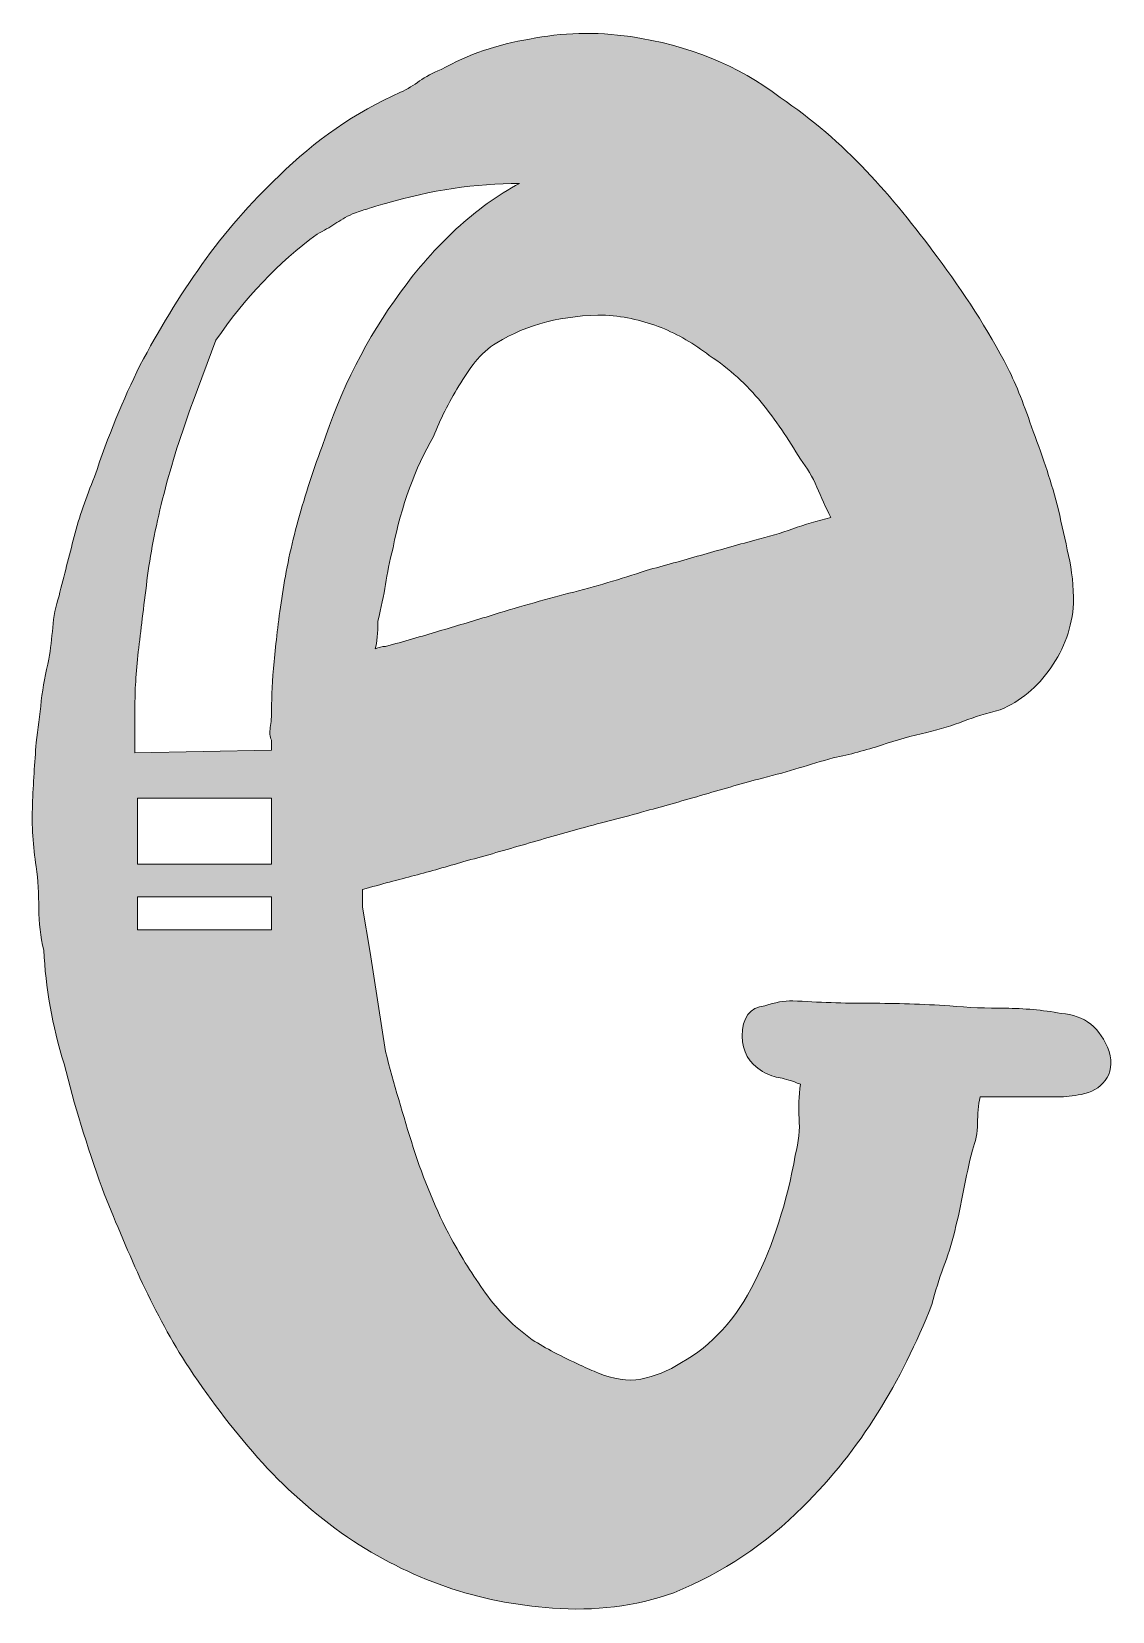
# Model space of a CAD drawing. Header units: inches. Extents: x 177 to 903, y -938 to -141.
# Drawn here: x 498.7 to 564, y -594.6 to -499.2 of the extents above; entities that cross this region are included whole.
import ezdxf

# ---------------------------------------------------------------- set-up
doc = ezdxf.new("R2010")
doc.units = ezdxf.units.IN
doc.header["$MEASUREMENT"] = 0
doc.layers.add('Layer 1', color=7, linetype='Continuous')

# ---------------------------------------------------------------- blocks, each defined once
blk = doc.blocks.new('block 3')
at = {"layer": 'Layer 1', "true_color": 0xffffff}
h = blk.add_hatch(color=7, dxfattribs=at)
h.dxf.hatch_style = 2
edge = h.paths.add_edge_path()
edge.add_spline(control_points=[(537.527, -593.512), (535.183, -594.326), (532.737, -594.633), (530.192, -594.429), (525.708, -594.124), (521.582, -592.696), (517.814, -590.15), (515.776, -588.722), (513.967, -587.118), (512.389, -585.337), (510.809, -583.552), (509.357, -581.643), (508.035, -579.605), (507.015, -577.976), (506.098, -576.269), (505.283, -574.488), (504.467, -572.706), (503.702, -570.896), (502.992, -569.063), (502.075, -566.516), (501.311, -564.019), (500.699, -561.573), (499.985, -559.231), (499.577, -556.939), (499.477, -554.698), (499.271, -553.884), (499.171, -553.043), (499.171, -552.177), (499.171, -551.312), (499.119, -550.471), (499.019, -549.654), (498.813, -548.432), (498.736, -547.185), (498.79, -545.911), (498.839, -544.639), (498.916, -543.39), (499.019, -542.166), (499.119, -541.352), (499.222, -540.511), (499.324, -539.645), (499.425, -538.781), (499.577, -537.94), (499.782, -537.124), (499.883, -536.512), (499.959, -535.877), (500.011, -535.213), (500.062, -534.553), (500.188, -533.916), (500.394, -533.304), (500.699, -532.08), (501.005, -530.886), (501.311, -529.712), (501.616, -528.543), (502.022, -527.343), (502.533, -526.121), (503.347, -523.676), (504.264, -521.437), (505.283, -519.397), (506.403, -517.259), (507.652, -515.221), (509.027, -513.285), (510.403, -511.35), (511.955, -509.567), (513.689, -507.936), (515.828, -505.797), (518.272, -504.115), (521.024, -502.894), (521.43, -502.69), (521.811, -502.461), (522.17, -502.206), (522.525, -501.954), (522.957, -501.724), (523.469, -501.519), (525.097, -500.602), (526.88, -499.99), (528.817, -499.685), (530.751, -499.279), (532.79, -499.227), (534.929, -499.532), (538.391, -500.042), (541.398, -501.264), (543.945, -503.199), (545.88, -504.525), (547.612, -506.003), (549.143, -507.631), (550.669, -509.262), (552.095, -510.993), (553.42, -512.826), (555.047, -514.965), (556.477, -517.208), (557.7, -519.551), (558.209, -520.57), (558.714, -521.842), (559.227, -523.371), (559.534, -524.187), (559.814, -524.975), (560.066, -525.739), (560.319, -526.504), (560.548, -527.294), (560.754, -528.108), (560.959, -529.025), (561.161, -529.942), (561.367, -530.858), (561.569, -531.775), (561.67, -532.744), (561.67, -533.762), (561.569, -535.19), (561.111, -536.489), (560.295, -537.658), (559.479, -538.831), (558.462, -539.672), (557.242, -540.179), (556.422, -540.385), (555.684, -540.614), (555.024, -540.867), (554.36, -541.123), (553.622, -541.352), (552.81, -541.554), (551.893, -541.76), (550.976, -542.015), (550.059, -542.32), (549.143, -542.625), (548.172, -542.881), (547.154, -543.083), (546.439, -543.289), (545.752, -543.491), (545.091, -543.695), (544.427, -543.901), (543.69, -544.103), (542.876, -544.307), (541.753, -544.612), (540.583, -544.944), (539.361, -545.299), (538.139, -545.657), (536.967, -545.987), (535.846, -546.292), (535.132, -546.498), (534.471, -546.674), (533.86, -546.828), (533.248, -546.981), (532.585, -547.16), (531.873, -547.362), (530.751, -547.669), (529.581, -547.999), (528.359, -548.356), (527.136, -548.714), (525.964, -549.044), (524.844, -549.349), (523.824, -549.654), (522.831, -549.935), (521.864, -550.19), (520.894, -550.444), (519.851, -550.724), (518.731, -551.031), (518.731, -551.031), (518.731, -552.099), (518.731, -552.099), (518.731, -552.099), (519.19, -554.849), (519.19, -554.849), (519.19, -554.849), (520.107, -560.81), (520.107, -560.81), (520.615, -562.747), (521.176, -564.683), (521.788, -566.617), (522.399, -568.554), (523.163, -570.387), (524.08, -572.118), (524.691, -573.241), (525.378, -574.334), (526.142, -575.404), (526.907, -576.473), (527.848, -577.415), (528.969, -578.23), (529.784, -578.739), (530.751, -579.248), (531.873, -579.759), (532.279, -579.961), (532.637, -580.114), (532.943, -580.217), (533.86, -580.623), (534.724, -580.751), (535.541, -580.6), (536.355, -580.446), (537.17, -580.114), (537.985, -579.605), (539.82, -578.586), (541.295, -576.956), (542.418, -574.717), (543.537, -572.475), (544.351, -569.929), (544.862, -567.076), (545.064, -566.26), (545.142, -565.524), (545.091, -564.86), (545.039, -564.197), (545.064, -563.51), (545.169, -562.797), (544.656, -562.593), (544.251, -562.467), (543.945, -562.414), (543.64, -562.364), (543.282, -562.238), (542.876, -562.032), (542.059, -561.523), (541.653, -560.81), (541.653, -559.893), (541.653, -558.773), (542.112, -558.163), (543.028, -558.06), (543.64, -557.856), (544.199, -557.753), (544.71, -557.753), (546.237, -557.856), (547.791, -557.906), (549.372, -557.906), (550.949, -557.906), (552.553, -557.959), (554.185, -558.06), (555.304, -558.163), (556.422, -558.211), (557.545, -558.211), (558.668, -558.211), (559.786, -558.314), (560.909, -558.518), (562.335, -558.621), (563.302, -559.384), (563.811, -560.81), (564.013, -561.523), (563.939, -562.109), (563.582, -562.568), (563.224, -563.026), (562.742, -563.308), (562.129, -563.407), (561.62, -563.51), (561.161, -563.56), (560.754, -563.56), (560.346, -563.56), (559.887, -563.56), (559.378, -563.56), (559.378, -563.56), (556.018, -563.56), (556.018, -563.56), (555.913, -564.071), (555.867, -564.607), (555.867, -565.165), (555.867, -565.726), (555.762, -566.26), (555.56, -566.769), (555.354, -567.587), (555.175, -568.4), (555.024, -569.214), (554.872, -570.032), (554.694, -570.846), (554.488, -571.66), (554.286, -572.475), (554.057, -573.213), (553.8, -573.876), (553.548, -574.54), (553.319, -575.278), (553.113, -576.092), (552.196, -578.434), (551.101, -580.623), (549.83, -582.663), (548.552, -584.7), (547.053, -586.582), (545.32, -588.316), (543.079, -590.556), (540.481, -592.29), (537.527, -593.512)], knot_values=[0, 0, 0, 0, 1, 1, 1, 2, 2, 2, 3, 3, 3, 4, 4, 4, 5, 5, 5, 6, 6, 6, 7, 7, 7, 8, 8, 8, 9, 9, 9, 10, 10, 10, 11, 11, 11, 12, 12, 12, 13, 13, 13, 14, 14, 14, 15, 15, 15, 16, 16, 16, 17, 17, 17, 18, 18, 18, 19, 19, 19, 20, 20, 20, 21, 21, 21, 22, 22, 22, 23, 23, 23, 24, 24, 24, 25, 25, 25, 26, 26, 26, 27, 27, 27, 28, 28, 28, 29, 29, 29, 30, 30, 30, 31, 31, 31, 32, 32, 32, 33, 33, 33, 34, 34, 34, 35, 35, 35, 36, 36, 36, 37, 37, 37, 38, 38, 38, 39, 39, 39, 40, 40, 40, 41, 41, 41, 42, 42, 42, 43, 43, 43, 44, 44, 44, 45, 45, 45, 46, 46, 46, 47, 47, 47, 48, 48, 48, 49, 49, 49, 50, 50, 50, 51, 51, 51, 52, 52, 52, 53, 53, 53, 54, 54, 54, 55, 55, 55, 56, 56, 56, 57, 57, 57, 58, 58, 58, 59, 59, 59, 60, 60, 60, 61, 61, 61, 62, 62, 62, 63, 63, 63, 64, 64, 64, 65, 65, 65, 66, 66, 66, 67, 67, 67, 68, 68, 68, 69, 69, 69, 70, 70, 70, 71, 71, 71, 72, 72, 72, 73, 73, 73, 74, 74, 74, 75, 75, 75, 76, 76, 76, 77, 77, 77, 78, 78, 78, 79, 79, 79, 80, 80, 80, 81, 81, 81, 82, 82, 82, 83, 83, 83, 84, 84, 84, 85, 85, 85, 86, 86, 86, 87, 87, 87, 88, 88, 88, 89, 89, 89, 90, 90, 90, 90], degree=3, periodic=1)
edge = h.paths.add_edge_path()
edge.add_spline(control_points=[(516.286, -524.288), (517.406, -520.825), (518.984, -517.717), (521.024, -514.965), (522.04, -513.541), (523.163, -512.267), (524.386, -511.146), (525.608, -510.026), (526.88, -509.109), (528.206, -508.394), (525.555, -508.394), (522.857, -508.804), (520.107, -509.618), (519.698, -509.721), (519.343, -509.822), (519.037, -509.923), (518.731, -510.026), (518.426, -510.129), (518.12, -510.228), (517.712, -510.434), (517.356, -510.638), (517.051, -510.84), (516.745, -511.045), (516.386, -511.247), (515.981, -511.451), (513.636, -513.184), (511.599, -515.324), (509.868, -517.869), (509.868, -517.869), (508.493, -521.537), (508.493, -521.537), (507.778, -523.474), (507.194, -525.333), (506.735, -527.114), (506.277, -528.899), (505.945, -530.553), (505.742, -532.08), (505.537, -533.712), (505.36, -535.164), (505.207, -536.437), (505.054, -537.711), (504.978, -538.857), (504.978, -539.874), (504.978, -539.874), (504.978, -542.015), (504.978, -542.015), (504.978, -542.015), (504.978, -542.778), (504.978, -542.778), (504.978, -542.778), (513.23, -542.625), (513.23, -542.625), (513.23, -542.625), (513.23, -542.015), (513.23, -542.015), (513.127, -541.811), (513.101, -541.554), (513.154, -541.25), (513.204, -540.945), (513.23, -540.589), (513.23, -540.179), (513.23, -539.366), (513.28, -538.398), (513.383, -537.276), (513.483, -536.157), (513.636, -534.885), (513.841, -533.457), (514.044, -532.032), (514.35, -530.553), (514.758, -529.025), (515.164, -527.496), (515.675, -525.917), (516.286, -524.288)], knot_values=[0, 0, 0, 0, 1, 1, 1, 2, 2, 2, 3, 3, 3, 4, 4, 4, 5, 5, 5, 6, 6, 6, 7, 7, 7, 8, 8, 8, 9, 9, 9, 10, 10, 10, 11, 11, 11, 12, 12, 12, 13, 13, 13, 14, 14, 14, 15, 15, 15, 16, 16, 16, 17, 17, 17, 18, 18, 18, 19, 19, 19, 20, 20, 20, 21, 21, 21, 22, 22, 22, 23, 23, 23, 24, 24, 24, 24], degree=3, periodic=1)
h.paths.add_polyline_path([(513.23, -545.528), (505.131, -545.528), (505.131, -549.502), (513.23, -549.502)])
h.paths.add_polyline_path([(513.23, -551.489), (505.131, -551.489), (505.131, -553.474), (513.23, -553.474)])
edge = h.paths.add_edge_path()
edge.add_spline(control_points=[(533.402, -516.342), (530.853, -516.342), (528.664, -516.901), (526.83, -518.022), (526.319, -518.327), (525.887, -518.71), (525.532, -519.168), (525.173, -519.626), (524.844, -520.112), (524.538, -520.621), (524.232, -521.132), (523.951, -521.638), (523.698, -522.147), (523.442, -522.658), (523.213, -523.167), (523.01, -523.676), (521.888, -525.612), (521.073, -527.854), (520.565, -530.4), (520.359, -531.216), (520.207, -531.954), (520.107, -532.616), (520.004, -533.28), (519.851, -534.017), (519.648, -534.832), (519.648, -535.545), (519.596, -536.106), (519.495, -536.512), (519.698, -536.411), (519.901, -536.359), (520.107, -536.359), (521.227, -536.054), (522.296, -535.749), (523.315, -535.442), (524.333, -535.137), (525.352, -534.832), (526.372, -534.525), (528, -534.017), (529.605, -533.558), (531.186, -533.15), (532.764, -532.744), (534.318, -532.286), (535.846, -531.775), (536.967, -531.47), (538.062, -531.163), (539.132, -530.858), (540.202, -530.553), (541.295, -530.247), (542.418, -529.942), (543.231, -529.738), (543.996, -529.509), (544.71, -529.254), (545.421, -529.002), (546.187, -528.772), (547.002, -528.567), (546.695, -527.955), (546.416, -527.343), (546.159, -526.733), (545.907, -526.121), (545.573, -525.562), (545.169, -525.051), (544.454, -523.829), (543.664, -522.683), (542.799, -521.613), (541.933, -520.543), (540.889, -519.603), (539.666, -518.785), (538.75, -518.074), (537.78, -517.513), (536.764, -517.105), (535.744, -516.699), (534.624, -516.443), (533.402, -516.342)], knot_values=[0, 0, 0, 0, 1, 1, 1, 2, 2, 2, 3, 3, 3, 4, 4, 4, 5, 5, 5, 6, 6, 6, 7, 7, 7, 8, 8, 8, 9, 9, 9, 10, 10, 10, 11, 11, 11, 12, 12, 12, 13, 13, 13, 14, 14, 14, 15, 15, 15, 16, 16, 16, 17, 17, 17, 18, 18, 18, 19, 19, 19, 20, 20, 20, 21, 21, 21, 22, 22, 22, 23, 23, 23, 24, 24, 24, 24], degree=3, periodic=1)
at = {"layer": 'Layer 1', "lineweight": 0}
for points in [[(513.23, -545.528), (505.131, -545.528), (505.131, -549.502), (513.23, -549.502), (513.23, -545.528)], [(513.23, -551.489), (505.131, -551.489), (505.131, -553.474), (513.23, -553.474), (513.23, -551.489)]]:
    blk.add_lwpolyline(points, dxfattribs=at)
for points, knots in [([(537.527, -593.512), (535.183, -594.326), (532.737, -594.633), (530.192, -594.429), (525.708, -594.124), (521.582, -592.696), (517.814, -590.15), (515.776, -588.722), (513.967, -587.118), (512.389, -585.337), (510.809, -583.552), (509.357, -581.643), (508.035, -579.605), (507.015, -577.976), (506.098, -576.269), (505.283, -574.488), (504.467, -572.706), (503.702, -570.896), (502.992, -569.063), (502.075, -566.516), (501.311, -564.019), (500.699, -561.573), (499.985, -559.231), (499.577, -556.939), (499.477, -554.698), (499.271, -553.884), (499.171, -553.043), (499.171, -552.177), (499.171, -551.312), (499.119, -550.471), (499.019, -549.654), (498.813, -548.432), (498.736, -547.185), (498.79, -545.911), (498.839, -544.639), (498.916, -543.39), (499.019, -542.166), (499.119, -541.352), (499.222, -540.511), (499.324, -539.645), (499.425, -538.781), (499.577, -537.94), (499.782, -537.124), (499.883, -536.512), (499.959, -535.877), (500.011, -535.213), (500.062, -534.553), (500.188, -533.916), (500.394, -533.304), (500.699, -532.08), (501.005, -530.886), (501.311, -529.712), (501.616, -528.543), (502.022, -527.343), (502.533, -526.121), (503.347, -523.676), (504.264, -521.437), (505.283, -519.397), (506.403, -517.259), (507.652, -515.221), (509.027, -513.285), (510.403, -511.35), (511.955, -509.567), (513.689, -507.936), (515.828, -505.797), (518.272, -504.115), (521.024, -502.894), (521.43, -502.69), (521.811, -502.461), (522.17, -502.206), (522.525, -501.954), (522.957, -501.724), (523.469, -501.519), (525.097, -500.602), (526.88, -499.99), (528.817, -499.685), (530.751, -499.279), (532.79, -499.227), (534.929, -499.532), (538.391, -500.042), (541.398, -501.264), (543.945, -503.199), (545.88, -504.525), (547.612, -506.003), (549.143, -507.631), (550.669, -509.262), (552.095, -510.993), (553.42, -512.826), (555.047, -514.965), (556.477, -517.208), (557.7, -519.551), (558.209, -520.57), (558.714, -521.842), (559.227, -523.371), (559.534, -524.187), (559.814, -524.975), (560.066, -525.739), (560.319, -526.504), (560.548, -527.294), (560.754, -528.108), (560.959, -529.025), (561.161, -529.942), (561.367, -530.858), (561.569, -531.775), (561.67, -532.744), (561.67, -533.762), (561.569, -535.19), (561.111, -536.489), (560.295, -537.658), (559.479, -538.831), (558.462, -539.672), (557.242, -540.179), (556.422, -540.385), (555.684, -540.614), (555.024, -540.867), (554.36, -541.123), (553.622, -541.352), (552.81, -541.554), (551.893, -541.76), (550.976, -542.015), (550.059, -542.32), (549.143, -542.625), (548.172, -542.881), (547.154, -543.083), (546.439, -543.289), (545.752, -543.491), (545.091, -543.695), (544.427, -543.901), (543.69, -544.103), (542.876, -544.307), (541.753, -544.612), (540.583, -544.944), (539.361, -545.299), (538.139, -545.657), (536.967, -545.987), (535.846, -546.292), (535.132, -546.498), (534.471, -546.674), (533.86, -546.828), (533.248, -546.981), (532.585, -547.16), (531.873, -547.362), (530.751, -547.669), (529.581, -547.999), (528.359, -548.356), (527.136, -548.714), (525.964, -549.044), (524.844, -549.349), (523.824, -549.654), (522.831, -549.935), (521.864, -550.19), (520.894, -550.444), (519.851, -550.724), (518.731, -551.031), (518.731, -551.031), (518.731, -552.099), (518.731, -552.099), (518.731, -552.099), (519.19, -554.849), (519.19, -554.849), (519.19, -554.849), (520.107, -560.81), (520.107, -560.81), (520.615, -562.747), (521.176, -564.683), (521.788, -566.617), (522.399, -568.554), (523.163, -570.387), (524.08, -572.118), (524.691, -573.241), (525.378, -574.334), (526.142, -575.404), (526.907, -576.473), (527.848, -577.415), (528.969, -578.23), (529.784, -578.739), (530.751, -579.248), (531.873, -579.759), (532.279, -579.961), (532.637, -580.114), (532.943, -580.217), (533.86, -580.623), (534.724, -580.751), (535.541, -580.6), (536.355, -580.446), (537.17, -580.114), (537.985, -579.605), (539.82, -578.586), (541.295, -576.956), (542.418, -574.717), (543.537, -572.475), (544.351, -569.929), (544.862, -567.076), (545.064, -566.26), (545.142, -565.524), (545.091, -564.86), (545.039, -564.197), (545.064, -563.51), (545.169, -562.797), (544.656, -562.593), (544.251, -562.467), (543.945, -562.414), (543.64, -562.364), (543.282, -562.238), (542.876, -562.032), (542.059, -561.523), (541.653, -560.81), (541.653, -559.893), (541.653, -558.773), (542.112, -558.163), (543.028, -558.06), (543.64, -557.856), (544.199, -557.753), (544.71, -557.753), (546.237, -557.856), (547.791, -557.906), (549.372, -557.906), (550.949, -557.906), (552.553, -557.959), (554.185, -558.06), (555.304, -558.163), (556.422, -558.211), (557.545, -558.211), (558.668, -558.211), (559.786, -558.314), (560.909, -558.518), (562.335, -558.621), (563.302, -559.384), (563.811, -560.81), (564.013, -561.523), (563.939, -562.109), (563.582, -562.568), (563.224, -563.026), (562.742, -563.308), (562.129, -563.407), (561.62, -563.51), (561.161, -563.56), (560.754, -563.56), (560.346, -563.56), (559.887, -563.56), (559.378, -563.56), (559.378, -563.56), (556.018, -563.56), (556.018, -563.56), (555.913, -564.071), (555.867, -564.607), (555.867, -565.165), (555.867, -565.726), (555.762, -566.26), (555.56, -566.769), (555.354, -567.587), (555.175, -568.4), (555.024, -569.214), (554.872, -570.032), (554.694, -570.846), (554.488, -571.66), (554.286, -572.475), (554.057, -573.213), (553.8, -573.876), (553.548, -574.54), (553.319, -575.278), (553.113, -576.092), (552.196, -578.434), (551.101, -580.623), (549.83, -582.663), (548.552, -584.7), (547.053, -586.582), (545.32, -588.316), (543.079, -590.556), (540.481, -592.29), (537.527, -593.512)], [0, 0, 0, 0, 1, 1, 1, 2, 2, 2, 3, 3, 3, 4, 4, 4, 5, 5, 5, 6, 6, 6, 7, 7, 7, 8, 8, 8, 9, 9, 9, 10, 10, 10, 11, 11, 11, 12, 12, 12, 13, 13, 13, 14, 14, 14, 15, 15, 15, 16, 16, 16, 17, 17, 17, 18, 18, 18, 19, 19, 19, 20, 20, 20, 21, 21, 21, 22, 22, 22, 23, 23, 23, 24, 24, 24, 25, 25, 25, 26, 26, 26, 27, 27, 27, 28, 28, 28, 29, 29, 29, 30, 30, 30, 31, 31, 31, 32, 32, 32, 33, 33, 33, 34, 34, 34, 35, 35, 35, 36, 36, 36, 37, 37, 37, 38, 38, 38, 39, 39, 39, 40, 40, 40, 41, 41, 41, 42, 42, 42, 43, 43, 43, 44, 44, 44, 45, 45, 45, 46, 46, 46, 47, 47, 47, 48, 48, 48, 49, 49, 49, 50, 50, 50, 51, 51, 51, 52, 52, 52, 53, 53, 53, 54, 54, 54, 55, 55, 55, 56, 56, 56, 57, 57, 57, 58, 58, 58, 59, 59, 59, 60, 60, 60, 61, 61, 61, 62, 62, 62, 63, 63, 63, 64, 64, 64, 65, 65, 65, 66, 66, 66, 67, 67, 67, 68, 68, 68, 69, 69, 69, 70, 70, 70, 71, 71, 71, 72, 72, 72, 73, 73, 73, 74, 74, 74, 75, 75, 75, 76, 76, 76, 77, 77, 77, 78, 78, 78, 79, 79, 79, 80, 80, 80, 81, 81, 81, 82, 82, 82, 83, 83, 83, 84, 84, 84, 85, 85, 85, 86, 86, 86, 87, 87, 87, 88, 88, 88, 89, 89, 89, 90, 90, 90, 90]), ([(516.286, -524.288), (517.406, -520.825), (518.984, -517.717), (521.024, -514.965), (522.04, -513.541), (523.163, -512.267), (524.386, -511.146), (525.608, -510.026), (526.88, -509.109), (528.206, -508.394), (525.555, -508.394), (522.857, -508.804), (520.107, -509.618), (519.698, -509.721), (519.343, -509.822), (519.037, -509.923), (518.731, -510.026), (518.426, -510.129), (518.12, -510.228), (517.712, -510.434), (517.356, -510.638), (517.051, -510.84), (516.745, -511.045), (516.386, -511.247), (515.981, -511.451), (513.636, -513.184), (511.599, -515.324), (509.868, -517.869), (509.868, -517.869), (508.493, -521.537), (508.493, -521.537), (507.778, -523.474), (507.194, -525.333), (506.735, -527.114), (506.277, -528.899), (505.945, -530.553), (505.742, -532.08), (505.537, -533.712), (505.36, -535.164), (505.207, -536.437), (505.054, -537.711), (504.978, -538.857), (504.978, -539.874), (504.978, -539.874), (504.978, -542.015), (504.978, -542.015), (504.978, -542.015), (504.978, -542.778), (504.978, -542.778), (504.978, -542.778), (513.23, -542.625), (513.23, -542.625), (513.23, -542.625), (513.23, -542.015), (513.23, -542.015), (513.127, -541.811), (513.101, -541.554), (513.154, -541.25), (513.204, -540.945), (513.23, -540.589), (513.23, -540.179), (513.23, -539.366), (513.28, -538.398), (513.383, -537.276), (513.483, -536.157), (513.636, -534.885), (513.841, -533.457), (514.044, -532.032), (514.35, -530.553), (514.758, -529.025), (515.164, -527.496), (515.675, -525.917), (516.286, -524.288)], [0, 0, 0, 0, 1, 1, 1, 2, 2, 2, 3, 3, 3, 4, 4, 4, 5, 5, 5, 6, 6, 6, 7, 7, 7, 8, 8, 8, 9, 9, 9, 10, 10, 10, 11, 11, 11, 12, 12, 12, 13, 13, 13, 14, 14, 14, 15, 15, 15, 16, 16, 16, 17, 17, 17, 18, 18, 18, 19, 19, 19, 20, 20, 20, 21, 21, 21, 22, 22, 22, 23, 23, 23, 24, 24, 24, 24]), ([(533.402, -516.342), (530.853, -516.342), (528.664, -516.901), (526.83, -518.022), (526.319, -518.327), (525.887, -518.71), (525.532, -519.168), (525.173, -519.626), (524.844, -520.112), (524.538, -520.621), (524.232, -521.132), (523.951, -521.638), (523.698, -522.147), (523.442, -522.658), (523.213, -523.167), (523.01, -523.676), (521.888, -525.612), (521.073, -527.854), (520.565, -530.4), (520.359, -531.216), (520.207, -531.954), (520.107, -532.616), (520.004, -533.28), (519.851, -534.017), (519.648, -534.832), (519.648, -535.545), (519.596, -536.106), (519.495, -536.512), (519.698, -536.411), (519.901, -536.359), (520.107, -536.359), (521.227, -536.054), (522.296, -535.749), (523.315, -535.442), (524.333, -535.137), (525.352, -534.832), (526.372, -534.525), (528, -534.017), (529.605, -533.558), (531.186, -533.15), (532.764, -532.744), (534.318, -532.286), (535.846, -531.775), (536.967, -531.47), (538.062, -531.163), (539.132, -530.858), (540.202, -530.553), (541.295, -530.247), (542.418, -529.942), (543.231, -529.738), (543.996, -529.509), (544.71, -529.254), (545.421, -529.002), (546.187, -528.772), (547.002, -528.567), (546.695, -527.955), (546.416, -527.343), (546.159, -526.733), (545.907, -526.121), (545.573, -525.562), (545.169, -525.051), (544.454, -523.829), (543.664, -522.683), (542.799, -521.613), (541.933, -520.543), (540.889, -519.603), (539.666, -518.785), (538.75, -518.074), (537.78, -517.513), (536.764, -517.105), (535.744, -516.699), (534.624, -516.443), (533.402, -516.342)], [0, 0, 0, 0, 1, 1, 1, 2, 2, 2, 3, 3, 3, 4, 4, 4, 5, 5, 5, 6, 6, 6, 7, 7, 7, 8, 8, 8, 9, 9, 9, 10, 10, 10, 11, 11, 11, 12, 12, 12, 13, 13, 13, 14, 14, 14, 15, 15, 15, 16, 16, 16, 17, 17, 17, 18, 18, 18, 19, 19, 19, 20, 20, 20, 21, 21, 21, 22, 22, 22, 23, 23, 23, 24, 24, 24, 24])]:
    blk.add_open_spline(points, degree=3, knots=knots, dxfattribs=at)
blk = doc.blocks.new('block 2')
at = {"layer": 'Layer 1'}
blk.add_blockref('block 3', (0, 0), dxfattribs=at)

msp = doc.modelspace()

# ---------------------------------------------------------------- block references
at = {"layer": 'Layer 1'}
msp.add_blockref('block 2', (0, 0), dxfattribs=at)

doc.saveas('drawing.dxf')
